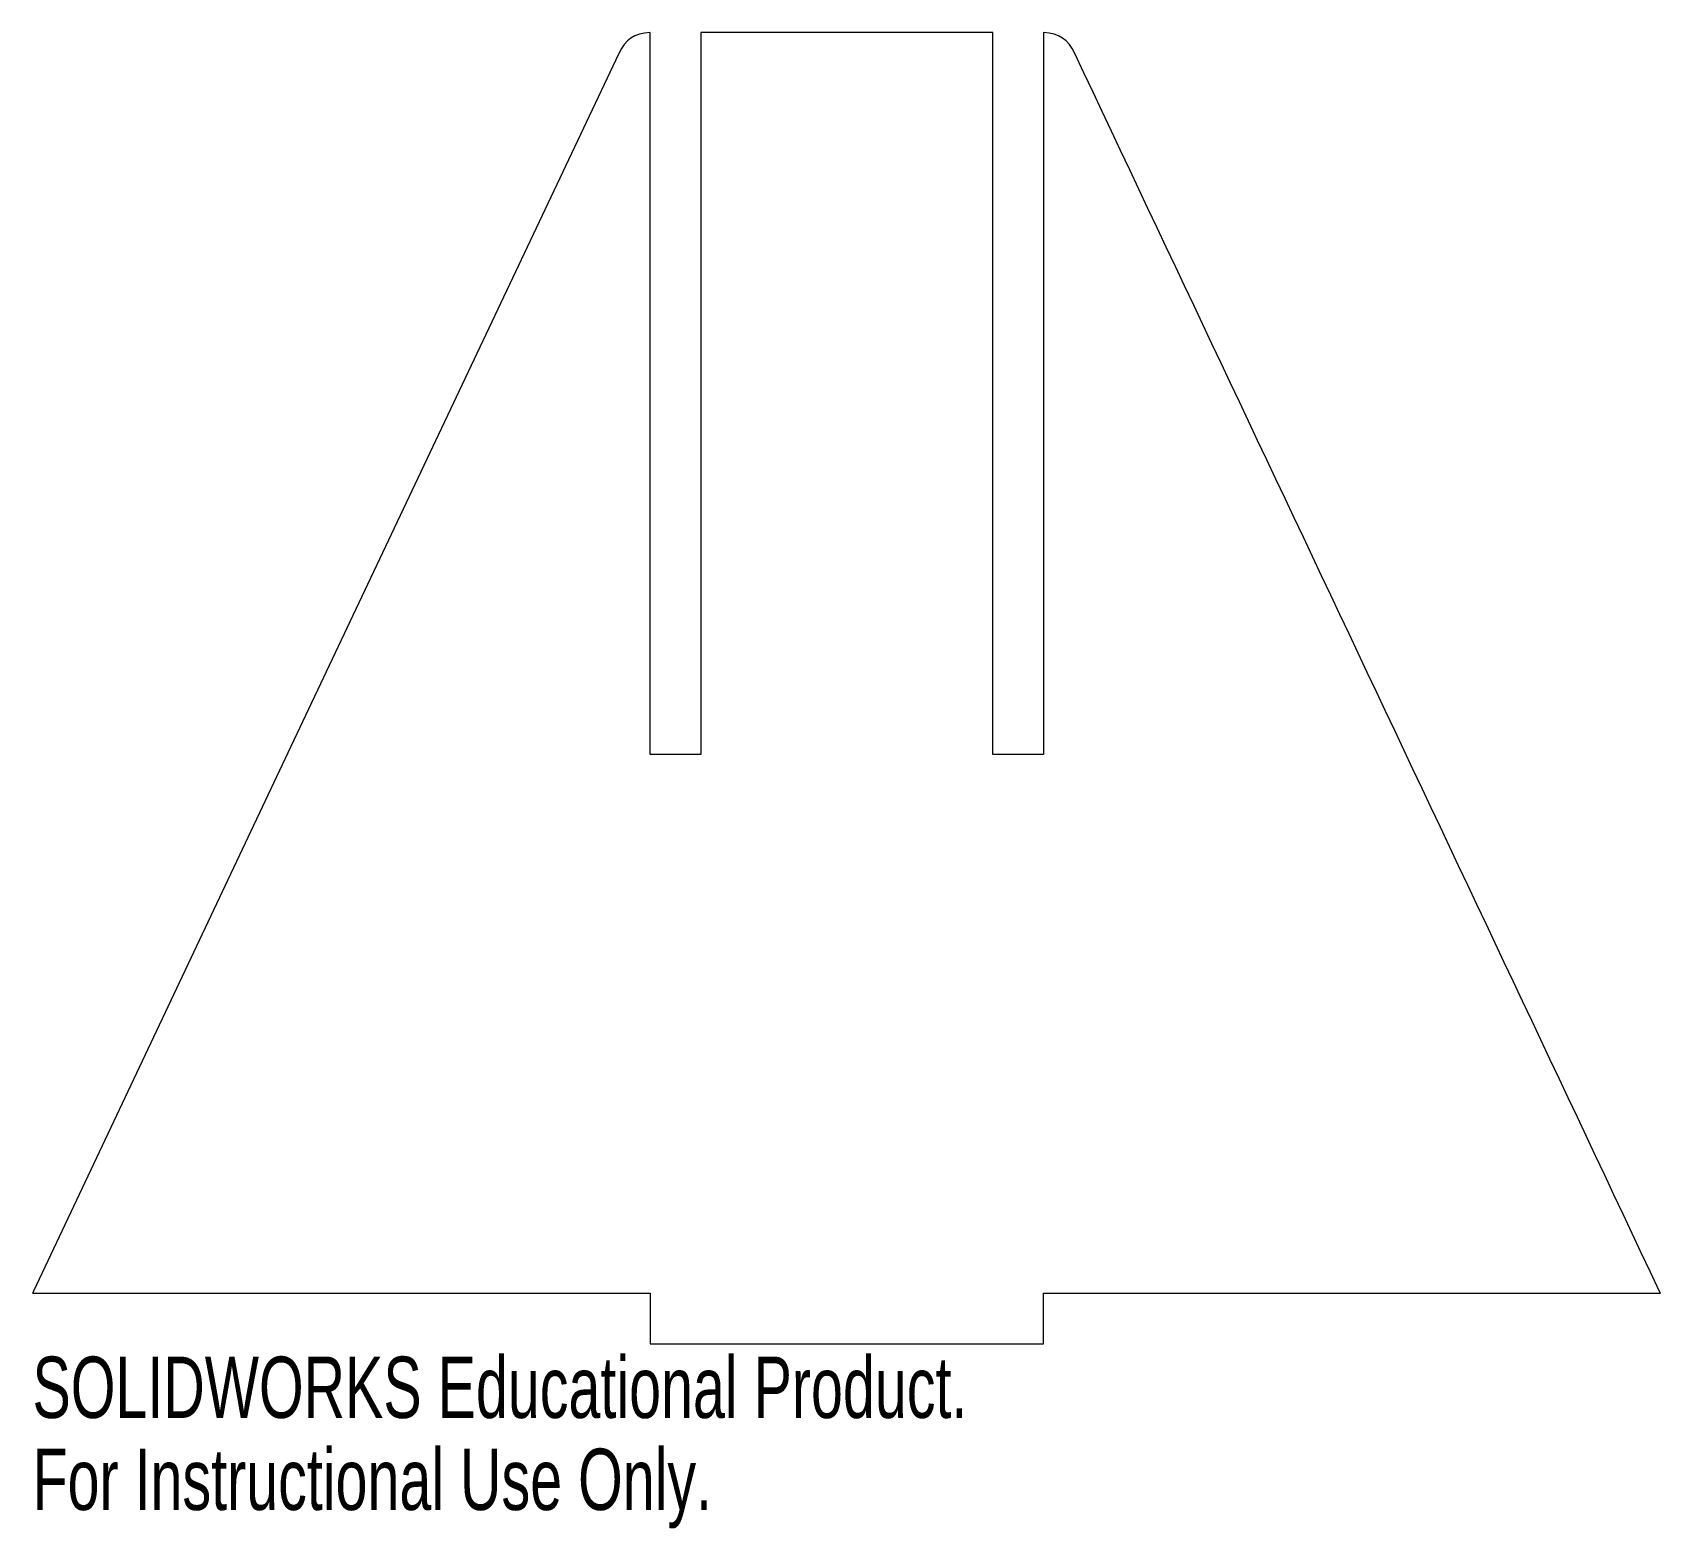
# Model space of a CAD drawing. Header units: millimetres. Extents: x 461 to 589, y 173 to 290.
import ezdxf

# ---------------------------------------------------------------- set-up
doc = ezdxf.new("R2010")
doc.units = ezdxf.units.MM
doc.styles.add('SLDTEXTSTYLE0', font='TXT', dxfattribs={"width": 0.7})

msp = doc.modelspace()

# ---------------------------------------------------------------- linework, layer by layer
at = {"color": 7, "linetype": 'Continuous', "lineweight": 15}
for p, q in [((509.4, 233.53), (509.4, 290.42)), ((513.4, 290.42), (513.4, 233.53)), ((536.42, 290.42), (513.4, 290.42)), ((536.42, 233.53), (536.42, 290.42)), ((540.41, 290.42), (540.41, 233.53)), ((513.4, 233.53), (509.4, 233.53)), ((540.41, 233.53), (536.42, 233.53)), ((460.73, 191.09), (509.4, 191.09)), ((509.4, 191.09), (509.4, 187.11)), ((540.41, 191.09), (589.03, 191.09)), ((540.41, 187.11), (540.41, 191.09)), ((509.4, 187.11), (540.41, 187.11))]:
    msp.add_line(p, q, dxfattribs=at)
at = {"color": 7, "linetype": 'Continuous', "lineweight": 15, "flags": 128}
msp.add_lwpolyline([(506.93, 288.77), (481.1, 234.16), (460.81, 191.25)], dxfattribs=at)
at = {"color": 7, "linetype": 'Continuous', "lineweight": 15}
for points in [[(509.4, 290.42), (508.14, 290.35), (507.47, 289.89), (506.93, 288.77)], [(542.88, 288.76), (542.35, 289.89), (541.66, 290.35), (540.41, 290.42)], [(588.96, 191.23), (573.61, 223.75), (558.25, 256.25), (542.88, 288.76)], [(460.81, 191.25), (460.79, 191.2), (460.76, 191.15), (460.73, 191.09)], [(589.03, 191.09), (589.01, 191.14), (588.98, 191.19), (588.96, 191.23)]]:
    msp.add_open_spline(points, degree=3, dxfattribs=at)

# ---------------------------------------------------------------- texts
at = {"color": 7, "linetype": 'Continuous', "char_height": 4.8336, "attachment_point": 1, "style": 'SLDTEXTSTYLE0'}
for s, insert in [('SOLIDWORKS Educational Product.', (460.73, 186.09)), ('For Instructional Use Only.', (460.73, 178.84))]:
    msp.add_mtext(s, dxfattribs=dict(at, insert=insert))

doc.saveas('drawing.dxf')
